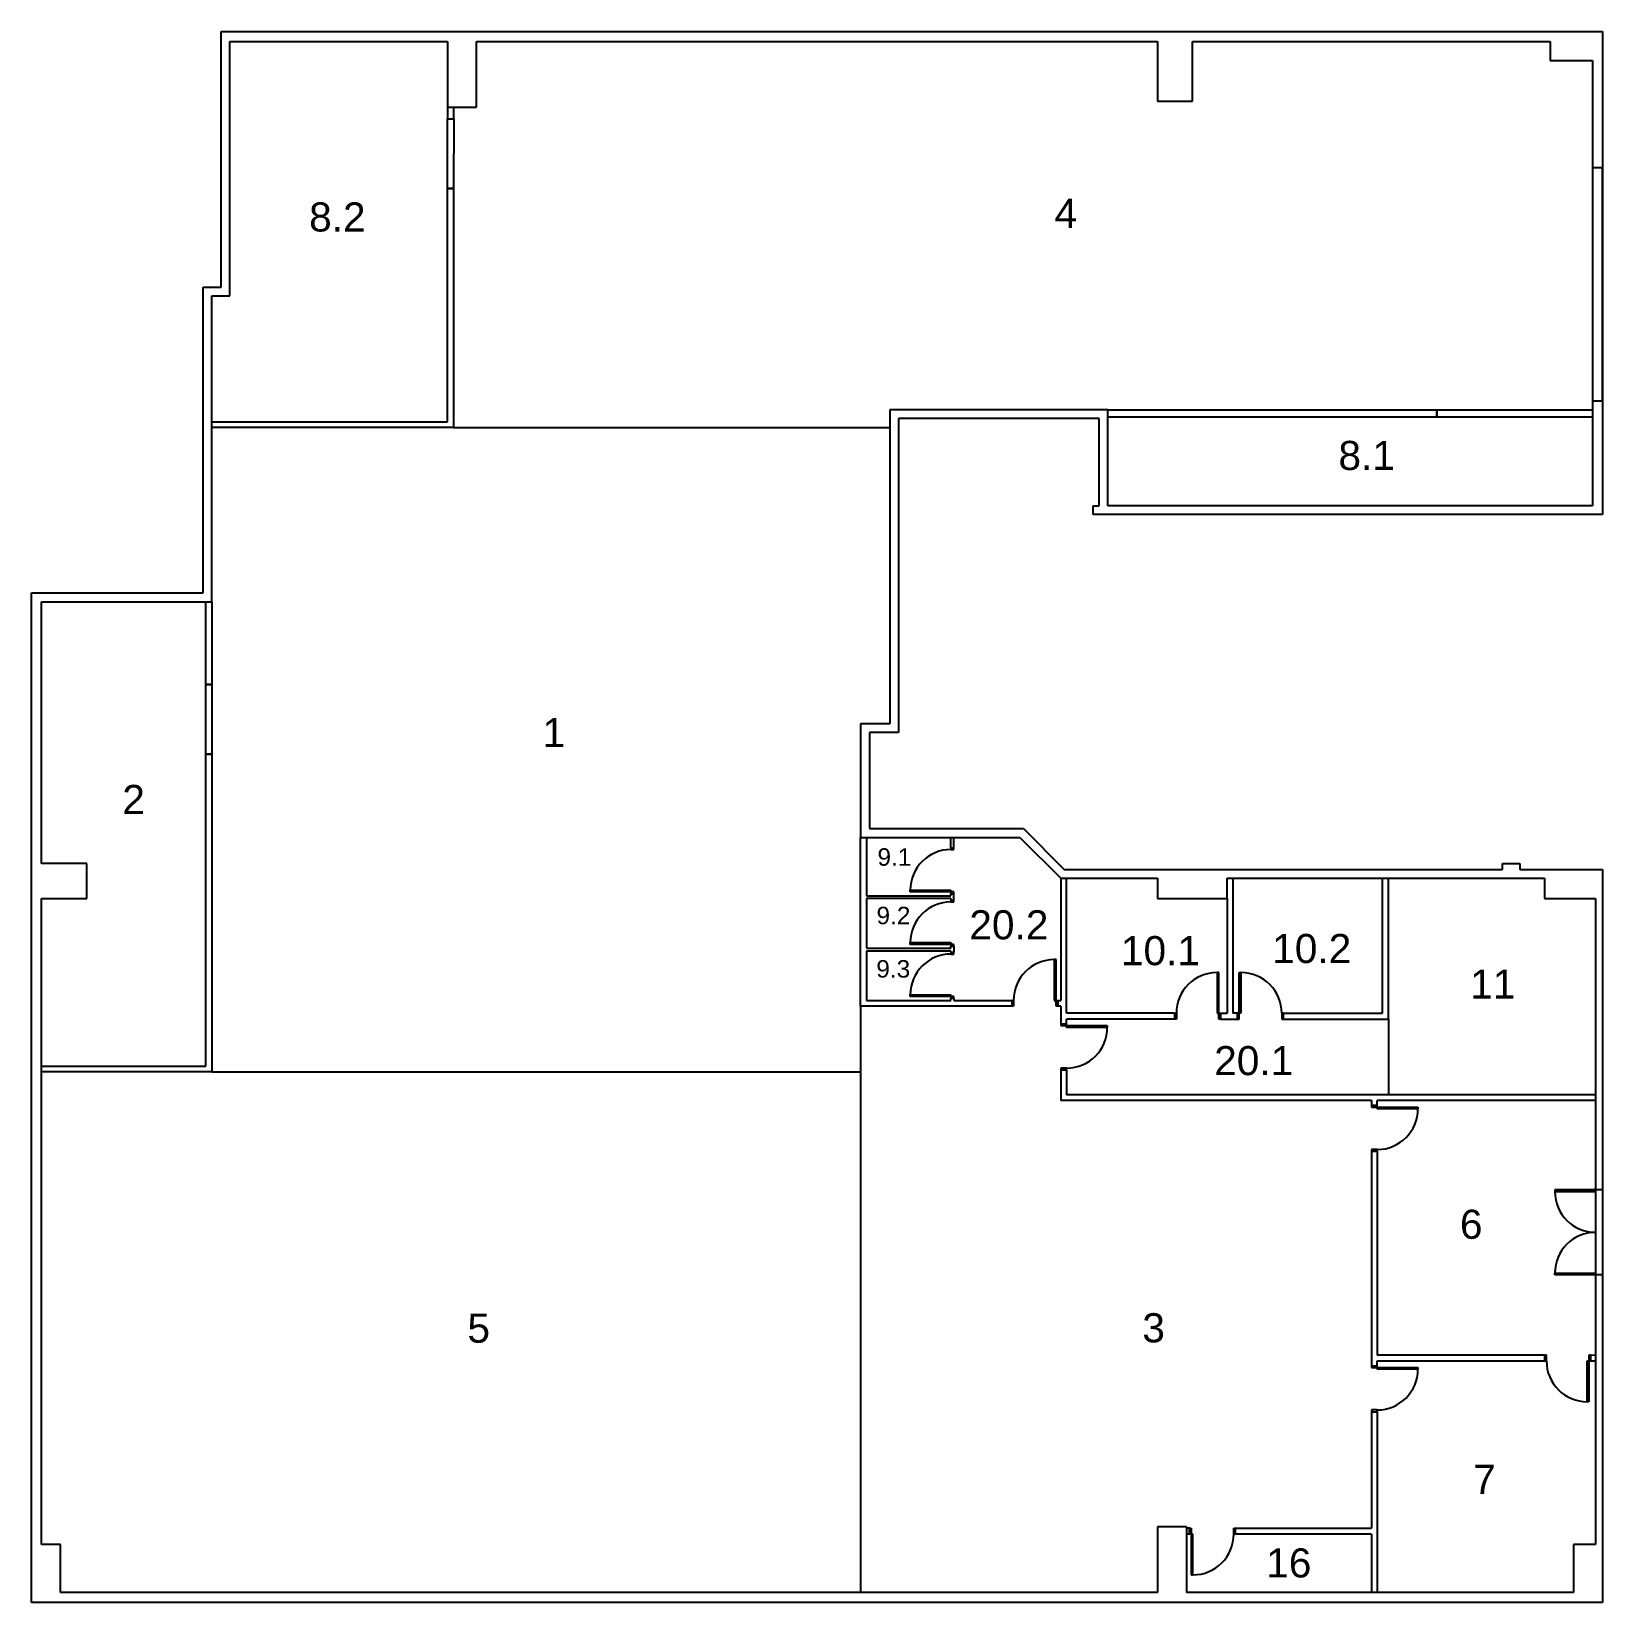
# Model space of a CAD drawing. Header units: millimetres. Extents: x 26 to 2274, y 36 to 2324.
# Drawn here: x 26.28 to 53.28, y 35.64 to 62.64 of the extents above.
import ezdxf

# ---------------------------------------------------------------- set-up
doc = ezdxf.new("R2010")
doc.units = ezdxf.units.MM
for name, color, linetype in [('BORDERS', 6, 'Continuous'), ('INNER_DOORS', 1, 'Continuous'), ('INNER_WALLS', 3, 'Continuous'), ('NAMES', 7, 'Continuous'), ('OUTER_DOORS', 2, 'Continuous'), ('OUTER_WALLS', 5, 'Continuous')]:
    doc.layers.add(name, color=color, linetype=linetype)
doc.styles.get("Standard").update_dxf_attribs({"font": 'arial.ttf'})

msp = doc.modelspace()

# ---------------------------------------------------------------- linework, layer by layer
at = {"layer": 'BORDERS'}
for p, q in [((33.528, 55.831, -100.126), (41.026, 55.831, -100.126)), ((40.526, 45.882, -100.126), (40.526, 44.758, -100.126)), ((49.598, 45.661, -100.126), (49.598, 44.36, -100.126)), ((29.376, 44.758, -100.126), (40.526, 44.758, -100.126)), ((40.526, 44.758, -100.126), (40.526, 35.81, -100.126))]:
    msp.add_line(p, q, dxfattribs=at)
at = {"layer": 'INNER_DOORS'}
for p, q in [((33.426, 61.135, -100.126), (33.535, 61.135, -100.126)), ((33.426, 59.934, -100.126), (33.426, 61.135, -100.126)), ((33.535, 61.135, -100.126), (33.528, 59.934, -100.126)), ((33.528, 59.934, -100.126), (33.426, 59.934, -100.126)), ((50.425, 56.135, -100.126), (53.101, 56.135, -100.126)), ((50.425, 56.135, -100.126), (50.425, 56.01, -100.126)), ((50.425, 56.01, -100.126), (53.101, 56.01, -100.126)), ((53.101, 56.135, -100.126), (53.101, 56.01, -100.126)), ((29.274, 51.412, -100.126), (29.376, 51.412, -100.126)), ((29.274, 50.213, -100.126), (29.274, 51.412, -100.126)), ((29.376, 51.412, -100.126), (29.376, 50.213, -100.126)), ((29.376, 50.213, -100.126), (29.274, 50.213, -100.126)), ((42.077, 48.607, -100.126), (42.077, 48.577, -100.126)), ((42.127, 48.577, -100.126), (42.127, 48.607, -100.126)), ((42.077, 48.577, -100.126), (42.127, 48.577, -100.126)), ((41.377, 47.847, -100.126), (41.377, 47.877, -100.126)), ((41.377, 47.877, -100.126), (42.077, 47.877, -100.126)), ((42.127, 47.847, -100.126), (41.377, 47.847, -100.126)), ((42.077, 47.877, -100.126), (42.077, 47.817, -100.126)), ((42.127, 47.817, -100.126), (42.127, 47.847, -100.126)), ((42.077, 47.706, -100.126), (42.077, 47.676, -100.126)), ((42.077, 47.676, -100.126), (42.127, 47.676, -100.126)), ((42.127, 47.676, -100.126), (42.127, 47.706, -100.126)), ((41.377, 46.946, -100.126), (41.377, 46.976, -100.126)), ((41.377, 46.976, -100.126), (42.077, 46.976, -100.126)), ((42.127, 46.946, -100.126), (41.377, 46.946, -100.126)), ((42.077, 46.976, -100.126), (42.077, 46.916, -100.126)), ((42.077, 46.81, -100.126), (42.077, 46.78, -100.126)), ((42.077, 46.78, -100.126), (42.127, 46.78, -100.126)), ((42.127, 46.916, -100.126), (42.127, 46.946, -100.126)), ((42.127, 46.78, -100.126), (42.127, 46.81, -100.126)), ((43.883, 46.684, -100.126), (43.853, 46.684, -100.126)), ((43.853, 46.684, -100.126), (43.853, 45.984, -100.126)), ((43.883, 45.882, -100.126), (43.883, 46.684, -100.126)), ((46.681, 46.463, -100.126), (46.651, 46.463, -100.126)), ((46.651, 46.463, -100.126), (46.651, 45.763, -100.126)), ((46.681, 45.661, -100.126), (46.681, 46.463, -100.126)), ((47.031, 45.661, -100.126), (47.031, 46.463, -100.126)), ((47.031, 46.463, -100.126), (47.061, 46.463, -100.126)), ((47.061, 46.463, -100.126), (47.061, 45.763, -100.126)), ((41.377, 46.05, -100.126), (41.377, 46.08, -100.126)), ((41.377, 46.08, -100.126), (42.077, 46.08, -100.126)), ((42.127, 46.05, -100.126), (41.377, 46.05, -100.126)), ((42.077, 46.08, -100.126), (42.077, 46.02, -100.126)), ((42.127, 46.02, -100.126), (42.127, 46.05, -100.126)), ((43.123, 45.984, -100.126), (43.153, 45.984, -100.126)), ((43.153, 45.984, -100.126), (43.153, 45.882, -100.126)), ((43.853, 45.984, -100.126), (43.913, 45.984, -100.126)), ((43.153, 45.882, -100.126), (43.123, 45.882, -100.126)), ((43.913, 45.882, -100.126), (43.883, 45.882, -100.126)), ((45.921, 45.763, -100.126), (45.951, 45.763, -100.126)), ((45.951, 45.661, -100.126), (45.921, 45.661, -100.126)), ((45.951, 45.763, -100.126), (45.951, 45.661, -100.126)), ((46.651, 45.763, -100.126), (46.711, 45.763, -100.126)), ((46.711, 45.661, -100.126), (46.681, 45.661, -100.126)), ((47.061, 45.763, -100.126), (47.001, 45.763, -100.126)), ((47.001, 45.661, -100.126), (47.031, 45.661, -100.126)), ((47.761, 45.763, -100.126), (47.761, 45.661, -100.126)), ((47.791, 45.763, -100.126), (47.761, 45.763, -100.126)), ((47.761, 45.661, -100.126), (47.791, 45.661, -100.126)), ((43.964, 45.58, -100.126), (43.964, 45.55, -100.126)), ((43.964, 45.55, -100.126), (44.765, 45.55, -100.126)), ((44.065, 45.52, -100.126), (44.065, 45.58, -100.126)), ((44.765, 45.52, -100.126), (44.065, 45.52, -100.126)), ((44.765, 45.55, -100.126), (44.765, 45.52, -100.126)), ((44.065, 44.82, -100.126), (43.964, 44.82, -100.126)), ((43.964, 44.82, -100.126), (43.964, 44.79, -100.126)), ((44.065, 44.79, -100.126), (44.065, 44.82, -100.126)), ((49.302, 44.181, -100.126), (49.302, 44.151, -100.126)), ((49.302, 44.151, -100.126), (50.103, 44.151, -100.126)), ((49.403, 44.121, -100.126), (49.403, 44.181, -100.126)), ((50.103, 44.121, -100.126), (49.403, 44.121, -100.126)), ((50.103, 44.151, -100.126), (50.103, 44.121, -100.126)), ((49.403, 43.421, -100.126), (49.302, 43.421, -100.126)), ((49.302, 43.421, -100.126), (49.302, 43.391, -100.126)), ((49.403, 43.391, -100.126), (49.403, 43.421, -100.126)), ((49.302, 39.706, -100.126), (49.302, 39.676, -100.126)), ((49.403, 39.646, -100.126), (49.403, 39.706, -100.126)), ((52.312, 39.889, -100.126), (52.282, 39.889, -100.126)), ((52.282, 39.787, -100.126), (52.312, 39.787, -100.126)), ((52.312, 39.787, -100.126), (52.312, 39.889, -100.126)), ((53.012, 39.087, -100.126), (53.012, 39.787, -100.126)), ((53.012, 39.787, -100.126), (53.072, 39.787, -100.126)), ((53.072, 39.889, -100.126), (53.042, 39.889, -100.126)), ((53.042, 39.889, -100.126), (53.042, 39.087, -100.126)), ((49.302, 39.676, -100.126), (50.103, 39.676, -100.126)), ((50.103, 39.646, -100.126), (49.403, 39.646, -100.126)), ((50.103, 39.676, -100.126), (50.103, 39.646, -100.126)), ((49.403, 38.946, -100.126), (49.302, 38.946, -100.126)), ((49.302, 38.946, -100.126), (49.302, 38.916, -100.126)), ((49.403, 38.916, -100.126), (49.403, 38.946, -100.126)), ((53.042, 39.087, -100.126), (53.012, 39.087, -100.126)), ((46.177, 36.914, -100.126), (46.207, 36.914, -100.126)), ((46.237, 36.812, -100.126), (46.177, 36.812, -100.126)), ((46.207, 36.914, -100.126), (46.207, 36.112, -100.126)), ((46.237, 36.112, -100.126), (46.237, 36.812, -100.126)), ((46.937, 36.812, -100.126), (46.937, 36.914, -100.126)), ((46.937, 36.914, -100.126), (46.967, 36.914, -100.126)), ((46.967, 36.812, -100.126), (46.937, 36.812, -100.126)), ((46.207, 36.112, -100.126), (46.237, 36.112, -100.126))]:
    msp.add_line(p, q, dxfattribs=at)
for centre, start, end in [((42.077, 47.877, -100.126), 90, 180), ((42.077, 46.976, -100.126), 90, 180), ((42.077, 46.08, -100.126), 90, 180), ((43.853, 45.984, -100.126), 90, 180), ((46.651, 45.763, -100.126), 90, 180), ((47.061, 45.763, -100.126), 0, 90), ((44.065, 45.52, -100.126), 270, 0), ((49.403, 44.121, -100.126), 270, 0), ((53.012, 39.787, -100.126), 180, 270), ((49.403, 39.646, -100.126), 270, 0), ((46.237, 36.812, -100.126), 270, 0)]:
    msp.add_arc(centre, 0.7, start, end, dxfattribs=at)
at = {"layer": 'INNER_WALLS'}
for p, q in [((33.426, 61.335, -100.126), (33.426, 61.135, -100.126)), ((33.535, 61.135, -100.126), (33.535, 61.333, -100.126)), ((33.426, 61.135, -100.126), (33.535, 61.135, -100.126)), ((33.426, 59.934, -100.126), (33.528, 59.934, -100.126)), ((33.426, 55.929, -100.126), (33.426, 59.934, -100.126)), ((33.528, 59.934, -100.126), (33.528, 55.831, -100.126)), ((29.378, 55.929, -100.126), (33.426, 55.929, -100.126)), ((44.776, 56.135, -100.126), (50.425, 56.135, -100.126)), ((44.776, 56.01, -100.126), (50.425, 56.01, -100.126)), ((50.425, 56.01, -100.126), (50.425, 56.135, -100.126)), ((33.528, 55.831, -100.126), (29.378, 55.831, -100.126)), ((29.274, 51.412, -100.126), (29.274, 52.835, -100.126)), ((29.376, 52.835, -100.126), (29.376, 51.412, -100.126)), ((29.376, 51.412, -100.126), (29.274, 51.412, -100.126)), ((29.274, 44.856, -100.126), (29.274, 50.213, -100.126)), ((29.274, 50.213, -100.126), (29.376, 50.213, -100.126)), ((29.376, 50.213, -100.126), (29.376, 44.758, -100.126)), ((40.526, 45.882, -100.126), (40.526, 48.785, -100.126)), ((40.627, 48.785, -100.126), (40.627, 47.781, -100.126)), ((42.077, 48.607, -100.126), (42.077, 48.785, -100.126)), ((42.077, 48.607, -100.126), (42.127, 48.607, -100.126)), ((42.127, 48.607, -100.126), (42.127, 48.785, -100.126)), ((43.964, 48.085, -100.126), (43.964, 45.984, -100.126)), ((44.061, 45.763, -100.126), (44.061, 48.085, -100.126)), ((46.923, 48.085, -100.126), (46.923, 45.763, -100.126)), ((49.496, 45.763, -100.126), (49.496, 48.085, -100.126)), ((49.598, 45.661, -100.126), (49.598, 48.085, -100.126)), ((42.077, 47.781, -100.126), (42.077, 47.817, -100.126)), ((42.077, 47.817, -100.126), (42.127, 47.817, -100.126)), ((42.127, 47.706, -100.126), (42.127, 47.817, -100.126)), ((40.627, 47.781, -100.126), (42.077, 47.781, -100.126)), ((40.627, 47.734, -100.126), (40.627, 46.883, -100.126)), ((42.077, 47.734, -100.126), (40.627, 47.734, -100.126)), ((42.077, 47.734, -100.126), (42.077, 47.706, -100.126)), ((42.077, 47.706, -100.126), (42.127, 47.706, -100.126)), ((46.826, 47.735, -100.126), (46.826, 45.763, -100.126)), ((40.627, 46.883, -100.126), (42.077, 46.883, -100.126)), ((40.627, 46.832, -100.126), (40.627, 45.984, -100.126)), ((42.077, 46.832, -100.126), (40.627, 46.832, -100.126)), ((42.077, 46.883, -100.126), (42.077, 46.916, -100.126)), ((42.077, 46.916, -100.126), (42.127, 46.916, -100.126)), ((42.077, 46.832, -100.126), (42.077, 46.81, -100.126)), ((42.077, 46.81, -100.126), (42.127, 46.81, -100.126)), ((42.127, 46.916, -100.126), (42.127, 46.81, -100.126)), ((40.627, 45.984, -100.126), (42.077, 45.984, -100.126)), ((42.077, 45.984, -100.126), (42.077, 46.02, -100.126)), ((42.077, 46.02, -100.126), (42.127, 46.02, -100.126)), ((42.127, 46.02, -100.126), (42.127, 45.984, -100.126)), ((42.127, 45.984, -100.126), (43.123, 45.984, -100.126)), ((43.123, 45.984, -100.126), (43.123, 45.882, -100.126)), ((43.913, 45.984, -100.126), (43.964, 45.984, -100.126)), ((43.913, 45.984, -100.126), (43.913, 45.882, -100.126)), ((43.123, 45.882, -100.126), (40.526, 45.882, -100.126)), ((43.964, 45.882, -100.126), (43.913, 45.882, -100.126)), ((43.964, 45.882, -100.126), (43.964, 45.58, -100.126)), ((45.921, 45.763, -100.126), (44.061, 45.763, -100.126)), ((44.065, 45.58, -100.126), (44.065, 45.661, -100.126)), ((45.921, 45.661, -100.126), (44.065, 45.661, -100.126)), ((45.921, 45.763, -100.126), (45.921, 45.661, -100.126)), ((46.711, 45.763, -100.126), (46.711, 45.661, -100.126)), ((46.711, 45.763, -100.126), (46.826, 45.763, -100.126)), ((46.711, 45.661, -100.126), (47.001, 45.661, -100.126)), ((47.001, 45.763, -100.126), (46.923, 45.763, -100.126)), ((47.001, 45.661, -100.126), (47.001, 45.763, -100.126)), ((47.791, 45.661, -100.126), (47.791, 45.763, -100.126)), ((47.791, 45.763, -100.126), (49.496, 45.763, -100.126)), ((47.791, 45.661, -100.126), (49.598, 45.661, -100.126)), ((43.964, 45.58, -100.126), (44.065, 45.58, -100.126)), ((26.451, 44.856, -100.126), (29.274, 44.856, -100.126)), ((29.376, 44.758, -100.126), (26.451, 44.758, -100.126)), ((43.964, 44.79, -100.126), (43.964, 44.262, -100.126)), ((43.964, 44.79, -100.126), (44.065, 44.79, -100.126)), ((44.065, 44.79, -100.126), (44.065, 44.36, -100.126)), ((53.156, 44.36, -100.126), (44.065, 44.36, -100.126)), ((49.302, 44.262, -100.126), (43.964, 44.262, -100.126)), ((49.302, 44.262, -100.126), (49.302, 44.181, -100.126)), ((49.302, 44.181, -100.126), (49.403, 44.181, -100.126)), ((53.156, 44.262, -100.126), (49.403, 44.262, -100.126)), ((49.403, 44.181, -100.126), (49.403, 44.262, -100.126)), ((49.302, 43.391, -100.126), (49.302, 39.706, -100.126)), ((49.302, 43.391, -100.126), (49.403, 43.391, -100.126)), ((49.403, 43.391, -100.126), (49.403, 39.889, -100.126)), ((49.302, 39.706, -100.126), (49.403, 39.706, -100.126)), ((52.282, 39.889, -100.126), (49.403, 39.889, -100.126)), ((49.403, 39.787, -100.126), (52.282, 39.787, -100.126)), ((49.403, 39.706, -100.126), (49.403, 39.787, -100.126)), ((52.282, 39.787, -100.126), (52.282, 39.889, -100.126)), ((53.072, 39.889, -100.126), (53.156, 39.891, -100.126)), ((53.072, 39.787, -100.126), (53.072, 39.889, -100.126)), ((53.072, 39.787, -100.126), (53.156, 39.787, -100.126)), ((49.302, 38.916, -100.126), (49.302, 36.914, -100.126)), ((49.302, 38.916, -100.126), (49.403, 38.916, -100.126)), ((49.403, 38.916, -100.126), (49.403, 35.81, -100.126)), ((46.177, 36.914, -100.126), (46.126, 36.913, -100.126)), ((46.177, 36.812, -100.126), (46.127, 36.812, -100.126)), ((46.177, 36.914, -100.126), (46.207, 36.914, -100.126)), ((46.177, 36.812, -100.126), (46.177, 36.914, -100.126)), ((46.967, 36.812, -100.126), (46.967, 36.914, -100.126)), ((46.967, 36.914, -100.126), (49.302, 36.914, -100.126)), ((49.302, 36.812, -100.126), (46.967, 36.812, -100.126)), ((49.302, 36.812, -100.126), (49.302, 35.81, -100.126))]:
    msp.add_line(p, q, dxfattribs=at)
at = {"layer": 'OUTER_DOORS'}
for p, q in [((53.276, 60.291, -100.126), (53.101, 60.291, -100.126)), ((53.101, 60.291, -100.126), (53.101, 56.286, -100.126)), ((53.276, 56.286, -100.126), (53.276, 60.291, -100.126)), ((53.101, 56.286, -100.126), (53.276, 56.286, -100.126)), ((53.276, 42.728), (52.456, 42.728)), ((52.456, 42.728), (52.456, 42.698)), ((52.456, 42.698), (53.156, 42.698)), ((53.156, 42.698), (53.156, 42.758)), ((53.276, 42.758), (53.276, 42.728)), ((52.456, 41.268), (52.456, 41.298)), ((52.456, 41.298), (53.156, 41.298)), ((53.276, 41.268), (52.456, 41.268)), ((53.156, 41.298), (53.156, 41.238)), ((53.276, 41.238), (53.276, 41.268))]:
    msp.add_line(p, q, dxfattribs=at)
for centre, start, end in [((53.156, 42.698), 180, 270), ((53.156, 41.298), 90, 180)]:
    msp.add_arc(centre, 0.7, start, end, dxfattribs=at)
at = {"layer": 'OUTER_WALLS'}
for p, q in [((29.536, 62.635, -100.126), (53.276, 62.635, -100.126)), ((29.536, 58.242, -100.126), (29.536, 62.635, -100.126)), ((29.686, 62.46, -100.126), (33.426, 62.46, -100.126)), ((29.686, 58.092, -100.126), (29.686, 62.46, -100.126)), ((33.426, 62.46, -100.126), (33.426, 61.335, -100.126)), ((33.926, 61.335, -100.126), (33.926, 62.46, -100.126)), ((33.926, 62.46, -100.126), (45.626, 62.46, -100.126)), ((45.626, 62.46, -100.126), (45.626, 61.435, -100.126)), ((46.226, 61.435, -100.126), (46.226, 62.46, -100.126)), ((46.226, 62.46, -100.126), (52.376, 62.46, -100.126)), ((52.376, 62.46, -100.126), (52.376, 62.135, -100.126)), ((53.276, 62.635, -100.126), (53.276, 54.335, -100.126)), ((52.376, 62.135, -100.126), (53.101, 62.135, -100.126)), ((53.101, 62.135, -100.126), (53.101, 54.485, -100.126)), ((33.426, 61.335, -100.126), (33.926, 61.335, -100.126)), ((45.626, 61.435, -100.126), (46.226, 61.435, -100.126)), ((29.226, 52.985, -100.126), (29.226, 58.242, -100.126)), ((29.226, 58.242, -100.126), (29.536, 58.242, -100.126)), ((29.376, 52.835, -100.126), (29.376, 58.092, -100.126)), ((29.376, 58.092, -100.126), (29.686, 58.092, -100.126)), ((44.776, 56.135, -100.126), (41.026, 56.135, -100.126)), ((41.026, 56.135, -100.126), (41.026, 50.735, -100.126)), ((44.626, 55.985, -100.126), (41.176, 55.985, -100.126)), ((41.176, 55.985, -100.126), (41.176, 50.585, -100.126)), ((44.626, 54.485, -100.126), (44.626, 55.985, -100.126)), ((44.776, 54.485, -100.126), (44.776, 56.135, -100.126)), ((44.523, 54.335, -100.126), (44.523, 54.485, -100.126)), ((44.523, 54.485, -100.126), (44.626, 54.485, -100.126)), ((53.276, 54.335, -100.126), (44.523, 54.335, -100.126)), ((53.101, 54.485, -100.126), (44.776, 54.485, -100.126)), ((26.276, 35.635, -100.126), (26.276, 52.985, -100.126)), ((26.276, 52.985, -100.126), (29.226, 52.985, -100.126)), ((26.451, 48.335, -100.126), (26.451, 52.835, -100.126)), ((26.451, 52.835, -100.126), (29.376, 52.835, -100.126)), ((41.026, 50.735, -100.126), (40.526, 50.735, -100.126)), ((40.526, 50.735, -100.126), (40.526, 48.785, -100.126)), ((41.176, 50.585, -100.126), (40.676, 50.585, -100.126)), ((40.676, 50.585, -100.126), (40.676, 48.935, -100.126)), ((40.676, 48.935, -100.126), (43.326, 48.935, -100.126)), ((43.326, 48.935, -100.126), (44.026, 48.235, -100.126)), ((40.526, 48.785, -100.126), (43.264, 48.785, -100.126)), ((43.264, 48.785, -100.126), (43.964, 48.085, -100.126)), ((27.226, 48.335, -100.126), (26.451, 48.335, -100.126)), ((27.226, 47.735, -100.126), (27.226, 48.335, -100.126)), ((51.556, 48.235, -100.126), (51.556, 48.335, -100.126)), ((51.556, 48.335, -100.126), (51.856, 48.335, -100.126)), ((51.856, 48.335, -100.126), (51.856, 48.235, -100.126)), ((43.964, 48.085, -100.126), (45.626, 48.085, -100.126)), ((44.026, 48.235, -100.126), (51.556, 48.235, -100.126)), ((45.626, 48.085, -100.126), (45.626, 47.735, -100.126)), ((46.826, 47.735, -100.126), (46.826, 48.085, -100.126)), ((46.826, 48.085, -100.126), (52.276, 48.085, -100.126)), ((51.856, 48.235, -100.126), (53.276, 48.235, -100.126)), ((52.276, 48.085, -100.126), (52.276, 47.735, -100.126)), ((53.276, 48.235, -100.126), (53.276, 35.635, -100.126)), ((26.451, 36.635, -100.126), (26.451, 47.735, -100.126)), ((26.451, 47.735, -100.126), (27.226, 47.735, -100.126)), ((45.626, 47.735, -100.126), (46.826, 47.735, -100.126)), ((52.276, 47.735, -100.126), (53.156, 47.735, -100.126)), ((53.156, 47.735, -100.126), (53.156, 36.635, -100.126)), ((46.126, 36.935, -100.126), (45.626, 36.935, -100.126)), ((45.626, 36.935, -100.126), (45.626, 35.81, -100.126)), ((46.126, 36.935, -100.126), (46.127, 35.81, -100.126)), ((26.776, 36.635, -100.126), (26.451, 36.635, -100.126)), ((26.776, 35.81, -100.126), (26.776, 36.635, -100.126)), ((53.156, 36.635, -100.126), (52.776, 36.635, -100.126)), ((52.776, 36.635, -100.126), (52.776, 35.81, -100.126)), ((45.626, 35.81, -100.126), (26.776, 35.81, -100.126)), ((52.776, 35.81, -100.126), (46.127, 35.81, -100.126)), ((53.276, 35.635, -100.126), (26.276, 35.635, -100.126))]:
    msp.add_line(p, q, dxfattribs=at)

# ---------------------------------------------------------------- texts
at = {"layer": 'NAMES', "width": 1.35839, "attachment_point": 1}
for s, insert, char_height in [('8.2', (31.048, 59.697), 0.5), ('4', (43.858, 59.76), 0.5), ('8.1', (48.736, 55.599, -100.126), 0.5), ('1', (35.06, 50.836), 0.5), ('2', (27.838, 49.687), 0.5), ('9.1', (40.815, 48.598, -100.126), 0.3), ('9.2', (40.798, 47.593, -100.126), 0.3), ('20.2', (42.393, 47.533), 0.5), ('10.1', (44.998, 47.089), 0.5), ('10.2', (47.598, 47.126), 0.5), ('9.3', (40.795, 46.676, -100.126), 0.3), ('11', (51, 46.514), 0.5), ('20.1', (46.601, 45.199), 0.5), ('6', (50.824, 42.387), 0.5), ('5', (33.768, 40.602), 0.5), ('3', (45.366, 40.608), 0.5), ('7', (51.052, 38.004, -100.126), 0.5), ('16', (47.495, 36.567), 0.5)]:
    msp.add_mtext(s, dxfattribs=dict(at, insert=insert, char_height=char_height))

doc.saveas('drawing.dxf')
